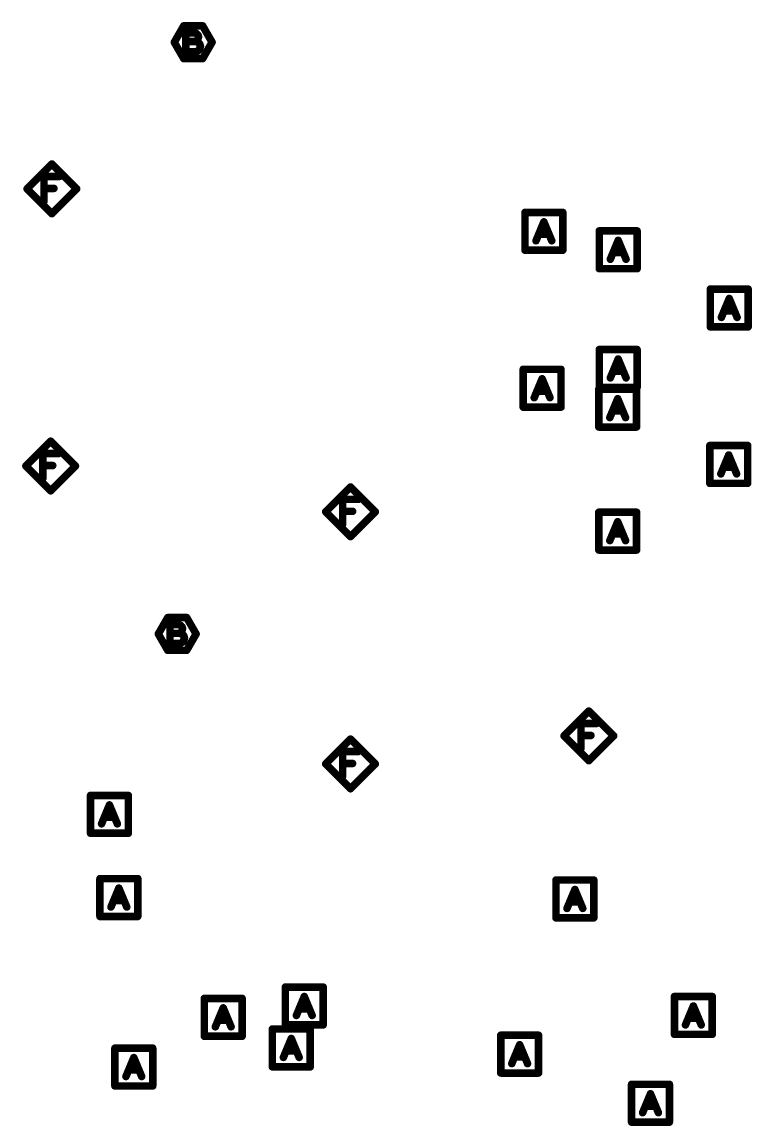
# Model space of a CAD drawing. Extents: x -14.2 to 19.9, y -5.2 to 16.9.
# Drawn here: x 1.835 to 2.414, y 0.941 to 1.816 of the extents above; entities that cross this region are included whole.
import ezdxf

# ---------------------------------------------------------------- set-up
doc = ezdxf.new("R2010")
doc.units = 0
doc.layers.get('0').update_dxf_attribs({"linetype": 'CONTINUOUS'})
doc.layers.add('FAB', color=2, linetype='CONTINUOUS')

# ---------------------------------------------------------------- blocks, each defined once
blk = doc.blocks.new('ROUND_1')
at = {"const_width": 0.003}
blk.add_lwpolyline([(-0.0015, 0, 1), (0.0015, 0, 1)], format="xyb", close=True, dxfattribs=at)

msp = doc.modelspace()

# ---------------------------------------------------------------- linework, layer by layer
at = {"layer": 'FAB', "const_width": 0.006}
for points in [[(1.95528, 1.80018), (1.96278, 1.81317)], [(1.96278, 1.81317), (1.97778, 1.81317)], [(1.97778, 1.81317), (1.98528, 1.80018)], [(1.97128, 1.80768), (1.96453, 1.80768)], [(1.96453, 1.80768), (1.96453, 1.79268)], [(1.97228, 1.80068), (1.96453, 1.80068)], [(1.97303, 1.80693), (1.97128, 1.80768)], [(1.97228, 1.80068), (1.97328, 1.80143)], [(1.97403, 1.80018), (1.97228, 1.80068)], [(1.97403, 1.80593), (1.97303, 1.80693)], [(1.97328, 1.80143), (1.97403, 1.80268)], [(1.97453, 1.80443), (1.97403, 1.80593)], [(1.97403, 1.80268), (1.97453, 1.80443)], [(1.96278, 1.78719), (1.95528, 1.80018)], [(1.96453, 1.79268), (1.97278, 1.79268)], [(1.97278, 1.79268), (1.97453, 1.79368)], [(1.97553, 1.79868), (1.97403, 1.80018)], [(1.97453, 1.79368), (1.97553, 1.79518)], [(1.97603, 1.79693), (1.97553, 1.79868)], [(1.97553, 1.79518), (1.97603, 1.79693)], [(1.98528, 1.80018), (1.97778, 1.78719)], [(1.97778, 1.78719), (1.96278, 1.78719)], [(1.83847, 1.6839), (1.85815, 1.70358)], [(1.85815, 1.70358), (1.87783, 1.6839)], [(1.85191, 1.67406), (1.85191, 1.69376)], [(1.85191, 1.69376), (1.86439, 1.69376)], [(1.85815, 1.66421), (1.83847, 1.6839)], [(1.85979, 1.68424), (1.85191, 1.68424)], [(1.87783, 1.6839), (1.85815, 1.66421)], [(2.2335, 1.63522), (2.2335, 1.66522)], [(2.2335, 1.66522), (2.2635, 1.66522)], [(2.2635, 1.66522), (2.2635, 1.63522)], [(2.24225, 1.64272), (2.2485, 1.65772)], [(2.2485, 1.65772), (2.25475, 1.64272)], [(2.2525, 1.64797), (2.2445, 1.64797)], [(2.29247, 1.62055), (2.29247, 1.65055)], [(2.29247, 1.65055), (2.32247, 1.65055)], [(2.30122, 1.62805), (2.30747, 1.64305)], [(2.30747, 1.64305), (2.31372, 1.62805)], [(2.32247, 1.65055), (2.32247, 1.62055)], [(2.2635, 1.63522), (2.2335, 1.63522)], [(2.31147, 1.6333), (2.30347, 1.6333)], [(2.32247, 1.62055), (2.29247, 1.62055)], [(2.38057, 1.57441), (2.38057, 1.60441)], [(2.38057, 1.60441), (2.41057, 1.60441)], [(2.41057, 1.60441), (2.41057, 1.57441)], [(2.38932, 1.58191), (2.39557, 1.59691)], [(2.39557, 1.59691), (2.40182, 1.58191)], [(2.39957, 1.58716), (2.39157, 1.58716)], [(2.41057, 1.57441), (2.38057, 1.57441)], [(2.29247, 1.52645), (2.29247, 1.55645)], [(2.29247, 1.55645), (2.32247, 1.55645)], [(2.32247, 1.55645), (2.32247, 1.52645)], [(2.30122, 1.53395), (2.30747, 1.54895)], [(2.30747, 1.54895), (2.31372, 1.53395)], [(2.2321, 1.51075), (2.2321, 1.54075)], [(2.2321, 1.54075), (2.2621, 1.54075)], [(2.2621, 1.54075), (2.2621, 1.51075)], [(2.31147, 1.5392), (2.30347, 1.5392)], [(2.24085, 1.51825), (2.2471, 1.53325)], [(2.2471, 1.53325), (2.25335, 1.51825)], [(2.2511, 1.5235), (2.2431, 1.5235)], [(2.29207, 1.49495), (2.29207, 1.52495)], [(2.29207, 1.52495), (2.32207, 1.52495)], [(2.32247, 1.52645), (2.29247, 1.52645)], [(2.32207, 1.52495), (2.32207, 1.49495)], [(2.30082, 1.50245), (2.30707, 1.51745)], [(2.30707, 1.51745), (2.31332, 1.50245)], [(2.2621, 1.51075), (2.2321, 1.51075)], [(2.31107, 1.5077), (2.30307, 1.5077)], [(2.32207, 1.49495), (2.29207, 1.49495)], [(1.83752, 1.46405), (1.8572, 1.48374)], [(1.8572, 1.48374), (1.87688, 1.46405)], [(2.38017, 1.45031), (2.38017, 1.48031)], [(2.38017, 1.48031), (2.41017, 1.48031)], [(2.41017, 1.48031), (2.41017, 1.45031)], [(1.85096, 1.45421), (1.85096, 1.47391)], [(1.85096, 1.47391), (1.86344, 1.47391)], [(2.38892, 1.45781), (2.39517, 1.47281)], [(2.39517, 1.47281), (2.40142, 1.45781)], [(1.8572, 1.44436), (1.83752, 1.46405)], [(1.85884, 1.46439), (1.85096, 1.46439)], [(1.87688, 1.46405), (1.8572, 1.44436)], [(2.39917, 1.46306), (2.39117, 1.46306)], [(2.07542, 1.42775), (2.0951, 1.44744)], [(2.0951, 1.44744), (2.11478, 1.42775)], [(2.41017, 1.45031), (2.38017, 1.45031)], [(2.08886, 1.41791), (2.08886, 1.43761)], [(2.08886, 1.43761), (2.10134, 1.43761)], [(2.0951, 1.40806), (2.07542, 1.42775)], [(2.09674, 1.42809), (2.08886, 1.42809)], [(2.11478, 1.42775), (2.0951, 1.40806)], [(2.29207, 1.39738), (2.29207, 1.42738)], [(2.29207, 1.42738), (2.32207, 1.42738)], [(2.32207, 1.42738), (2.32207, 1.39738)], [(2.30082, 1.40488), (2.30707, 1.41988)], [(2.30707, 1.41988), (2.31332, 1.40488)], [(2.31107, 1.41013), (2.30307, 1.41013)], [(2.32207, 1.39738), (2.29207, 1.39738)], [(1.9426, 1.33085), (1.9501, 1.34384)], [(1.9501, 1.34384), (1.9651, 1.34384)], [(1.9586, 1.33835), (1.95185, 1.33835)], [(1.95185, 1.33835), (1.95185, 1.32335)], [(1.96035, 1.3376), (1.9586, 1.33835)], [(1.96135, 1.3366), (1.96035, 1.3376)], [(1.96185, 1.3351), (1.96135, 1.3366)], [(1.9651, 1.34384), (1.9726, 1.33085)], [(1.9501, 1.31786), (1.9426, 1.33085)], [(1.9596, 1.33135), (1.95185, 1.33135)], [(1.9596, 1.33135), (1.9606, 1.3321)], [(1.96135, 1.33085), (1.9596, 1.33135)], [(1.9606, 1.3321), (1.96135, 1.33335)], [(1.96135, 1.33335), (1.96185, 1.3351)], [(1.96285, 1.32935), (1.96135, 1.33085)], [(1.96335, 1.3276), (1.96285, 1.32935)], [(1.9726, 1.33085), (1.9651, 1.31786)], [(1.95185, 1.32335), (1.9601, 1.32335)], [(1.9601, 1.32335), (1.96185, 1.32435)], [(1.96185, 1.32435), (1.96285, 1.32585)], [(1.96285, 1.32585), (1.96335, 1.3276)], [(1.9651, 1.31786), (1.9501, 1.31786)], [(2.26451, 1.25), (2.2842, 1.26968)], [(2.2842, 1.26968), (2.30389, 1.25)], [(2.27796, 1.24016), (2.27796, 1.25986)], [(2.27796, 1.25986), (2.29044, 1.25986)], [(2.2842, 1.23032), (2.26451, 1.25)], [(2.28584, 1.25034), (2.27796, 1.25034)], [(2.30389, 1.25), (2.2842, 1.23032)], [(2.07542, 1.22775), (2.0951, 1.24744)], [(2.0951, 1.24744), (2.11478, 1.22775)], [(2.08886, 1.21791), (2.08886, 1.23761)], [(2.08886, 1.23761), (2.10134, 1.23761)], [(2.0951, 1.20806), (2.07542, 1.22775)], [(2.09674, 1.22809), (2.08886, 1.22809)], [(2.11478, 1.22775), (2.0951, 1.20806)], [(1.88883, 1.17275), (1.88883, 1.20275)], [(1.88883, 1.20275), (1.91883, 1.20275)], [(1.91883, 1.20275), (1.91883, 1.17275)], [(1.89758, 1.18025), (1.90383, 1.19525)], [(1.90383, 1.19525), (1.91008, 1.18025)], [(1.90783, 1.1855), (1.89983, 1.1855)], [(1.91883, 1.17275), (1.88883, 1.17275)], [(1.8963, 1.10675), (1.8963, 1.13675)], [(1.8963, 1.13675), (1.9263, 1.13675)], [(1.9263, 1.13675), (1.9263, 1.10675)], [(2.2581, 1.10565), (2.2581, 1.13565)], [(2.2581, 1.13565), (2.2881, 1.13565)], [(2.2881, 1.13565), (2.2881, 1.10565)], [(1.90505, 1.11425), (1.9113, 1.12925)], [(1.9113, 1.12925), (1.91755, 1.11425)], [(2.26685, 1.11315), (2.2731, 1.12815)], [(2.2731, 1.12815), (2.27935, 1.11315)], [(1.9153, 1.1195), (1.9073, 1.1195)], [(2.2771, 1.1184), (2.2691, 1.1184)], [(1.9263, 1.10675), (1.8963, 1.10675)], [(2.2881, 1.10565), (2.2581, 1.10565)], [(2.0434, 1.02075), (2.0434, 1.05075)], [(2.0434, 1.05075), (2.0734, 1.05075)], [(2.0734, 1.05075), (2.0734, 1.02075)], [(1.9791, 1.01175), (1.9791, 1.04175)], [(1.9791, 1.04175), (2.0091, 1.04175)], [(2.0091, 1.04175), (2.0091, 1.01175)], [(2.05215, 1.02825), (2.0584, 1.04325)], [(2.0584, 1.04325), (2.06465, 1.02825)], [(2.3521, 1.01327), (2.3521, 1.04327)], [(2.3521, 1.04327), (2.3821, 1.04327)], [(2.3821, 1.04327), (2.3821, 1.01327)], [(1.98785, 1.01925), (1.9941, 1.03425)], [(1.9941, 1.03425), (2.00035, 1.01925)], [(2.0624, 1.0335), (2.0544, 1.0335)], [(2.36085, 1.02077), (2.3671, 1.03577)], [(2.3671, 1.03577), (2.37335, 1.02077)], [(1.9981, 1.0245), (1.9901, 1.0245)], [(2.3711, 1.02602), (2.3631, 1.02602)], [(2.0331, 0.98747), (2.0331, 1.01747)], [(2.0331, 1.01747), (2.0631, 1.01747)], [(2.0734, 1.02075), (2.0434, 1.02075)], [(2.0631, 1.01747), (2.0631, 0.98747)], [(2.3821, 1.01327), (2.3521, 1.01327)], [(2.0091, 1.01175), (1.9791, 1.01175)], [(2.04185, 0.99497), (2.0481, 1.00997)], [(2.0481, 1.00997), (2.05435, 0.99497)], [(2.2143, 0.98255), (2.2143, 1.01255)], [(2.2143, 1.01255), (2.2443, 1.01255)], [(2.22305, 0.99005), (2.2293, 1.00505)], [(2.2293, 1.00505), (2.23555, 0.99005)], [(2.2443, 1.01255), (2.2443, 0.98255)], [(1.90817, 0.97232), (1.90817, 1.00232)], [(1.90817, 1.00232), (1.93817, 1.00232)], [(1.93817, 1.00232), (1.93817, 0.97232)], [(2.0521, 1.00022), (2.0441, 1.00022)], [(2.2333, 0.9953), (2.2253, 0.9953)], [(1.91692, 0.97982), (1.92317, 0.99482)], [(1.92317, 0.99482), (1.92942, 0.97982)], [(2.0631, 0.98747), (2.0331, 0.98747)], [(1.92717, 0.98507), (1.91917, 0.98507)], [(2.2443, 0.98255), (2.2143, 0.98255)], [(1.93817, 0.97232), (1.90817, 0.97232)], [(2.3181, 0.94362), (2.3181, 0.97362)], [(2.3181, 0.97362), (2.3481, 0.97362)], [(2.3481, 0.97362), (2.3481, 0.94362)], [(2.32685, 0.95112), (2.3331, 0.96612)], [(2.3331, 0.96612), (2.33935, 0.95112)], [(2.3371, 0.95637), (2.3291, 0.95637)], [(2.3481, 0.94362), (2.3181, 0.94362)]]:
    msp.add_lwpolyline(points, dxfattribs=at)

# ---------------------------------------------------------------- block references
at = {"layer": 'FAB'}
for p in [(1.96278, 1.81317), (1.96278, 1.81317), (1.97778, 1.81317), (1.97778, 1.81317), (1.96453, 1.80768), (1.96453, 1.80768), (1.96453, 1.80068), (1.97128, 1.80768), (1.97128, 1.80768), (1.97228, 1.80068), (1.97228, 1.80068), (1.97228, 1.80068), (1.97303, 1.80693), (1.97303, 1.80693), (1.97328, 1.80143), (1.97328, 1.80143), (1.97403, 1.80593), (1.97403, 1.80593), (1.97403, 1.80268), (1.97403, 1.80268), (1.97453, 1.80443), (1.97453, 1.80443), (1.95528, 1.80018), (1.95528, 1.80018), (1.96453, 1.79268), (1.96453, 1.79268), (1.97278, 1.79268), (1.97278, 1.79268), (1.97403, 1.80018), (1.97403, 1.80018), (1.97453, 1.79368), (1.97453, 1.79368), (1.97553, 1.79868), (1.97553, 1.79868), (1.97553, 1.79518), (1.97553, 1.79518), (1.97603, 1.79693), (1.97603, 1.79693), (1.98528, 1.80018), (1.98528, 1.80018), (1.96278, 1.78719), (1.96278, 1.78719), (1.97778, 1.78719), (1.97778, 1.78719), (1.85815, 1.70358), (1.85815, 1.70358), (1.85191, 1.69376), (1.85191, 1.69376), (1.86439, 1.69376), (1.83847, 1.6839), (1.83847, 1.6839), (1.85191, 1.68424), (1.85979, 1.68424), (1.87783, 1.6839), (1.87783, 1.6839), (1.85191, 1.67406), (1.85815, 1.66421), (1.85815, 1.66421), (2.2335, 1.66522), (2.2335, 1.66522), (2.2635, 1.66522), (2.2635, 1.66522), (2.2485, 1.65772), (2.2485, 1.65772), (2.2445, 1.64797), (2.2525, 1.64797), (2.29247, 1.65055), (2.29247, 1.65055), (2.30747, 1.64305), (2.30747, 1.64305), (2.32247, 1.65055), (2.32247, 1.65055), (2.2335, 1.63522), (2.2335, 1.63522), (2.24225, 1.64272), (2.25475, 1.64272), (2.2635, 1.63522), (2.2635, 1.63522), (2.30122, 1.62805), (2.30347, 1.6333), (2.31147, 1.6333), (2.31372, 1.62805), (2.29247, 1.62055), (2.29247, 1.62055), (2.32247, 1.62055), (2.32247, 1.62055), (2.38057, 1.60441), (2.38057, 1.60441), (2.41057, 1.60441), (2.41057, 1.60441), (2.39557, 1.59691), (2.39557, 1.59691), (2.38932, 1.58191), (2.39157, 1.58716), (2.39957, 1.58716), (2.40182, 1.58191), (2.38057, 1.57441), (2.38057, 1.57441), (2.41057, 1.57441), (2.41057, 1.57441), (2.29247, 1.55645), (2.29247, 1.55645), (2.32247, 1.55645), (2.32247, 1.55645), (2.30747, 1.54895), (2.30747, 1.54895), (2.2321, 1.54075), (2.2321, 1.54075), (2.2621, 1.54075), (2.2621, 1.54075), (2.30347, 1.5392), (2.31147, 1.5392), (2.2471, 1.53325), (2.2471, 1.53325), (2.30122, 1.53395), (2.31372, 1.53395), (2.2431, 1.5235), (2.2511, 1.5235), (2.29207, 1.52495), (2.29207, 1.52495), (2.29247, 1.52645), (2.29247, 1.52645), (2.32207, 1.52495), (2.32207, 1.52495), (2.32247, 1.52645), (2.32247, 1.52645), (2.24085, 1.51825), (2.25335, 1.51825), (2.30707, 1.51745), (2.30707, 1.51745), (2.2321, 1.51075), (2.2321, 1.51075), (2.2621, 1.51075), (2.2621, 1.51075), (2.30307, 1.5077), (2.31107, 1.5077), (2.29207, 1.49495), (2.29207, 1.49495), (2.30082, 1.50245), (2.31332, 1.50245), (2.32207, 1.49495), (2.32207, 1.49495), (1.8572, 1.48374), (1.8572, 1.48374), (2.38017, 1.48031), (2.38017, 1.48031), (2.41017, 1.48031), (2.41017, 1.48031), (1.85096, 1.47391), (1.85096, 1.47391), (1.86344, 1.47391), (2.39517, 1.47281), (2.39517, 1.47281), (1.83752, 1.46405), (1.83752, 1.46405), (1.85096, 1.46439), (1.85884, 1.46439), (1.87688, 1.46405), (1.87688, 1.46405), (2.39117, 1.46306), (2.39917, 1.46306), (1.85096, 1.45421), (2.38892, 1.45781), (2.40142, 1.45781), (1.8572, 1.44436), (1.8572, 1.44436), (2.0951, 1.44744), (2.0951, 1.44744), (2.38017, 1.45031), (2.38017, 1.45031), (2.41017, 1.45031), (2.41017, 1.45031), (2.08886, 1.43761), (2.08886, 1.43761), (2.10134, 1.43761), (2.07542, 1.42775), (2.07542, 1.42775), (2.08886, 1.42809), (2.09674, 1.42809), (2.11478, 1.42775), (2.11478, 1.42775), (2.29207, 1.42738), (2.29207, 1.42738), (2.32207, 1.42738), (2.32207, 1.42738), (2.08886, 1.41791), (2.30707, 1.41988), (2.30707, 1.41988), (2.0951, 1.40806), (2.0951, 1.40806), (2.30307, 1.41013), (2.31107, 1.41013), (2.30082, 1.40488), (2.31332, 1.40488), (2.29207, 1.39738), (2.29207, 1.39738), (2.32207, 1.39738), (2.32207, 1.39738), (1.9501, 1.34384), (1.9501, 1.34384), (1.95185, 1.33835), (1.95185, 1.33835), (1.9586, 1.33835), (1.9586, 1.33835), (1.96035, 1.3376), (1.96035, 1.3376), (1.96135, 1.3366), (1.96135, 1.3366), (1.9651, 1.34384), (1.9651, 1.34384), (1.9426, 1.33085), (1.9426, 1.33085), (1.95185, 1.33135), (1.9596, 1.33135), (1.9596, 1.33135), (1.9596, 1.33135), (1.9606, 1.3321), (1.9606, 1.3321), (1.96135, 1.33335), (1.96135, 1.33335), (1.96135, 1.33085), (1.96135, 1.33085), (1.96185, 1.3351), (1.96185, 1.3351), (1.96285, 1.32935), (1.96285, 1.32935), (1.9726, 1.33085), (1.9726, 1.33085), (1.95185, 1.32335), (1.95185, 1.32335), (1.9601, 1.32335), (1.9601, 1.32335), (1.96185, 1.32435), (1.96185, 1.32435), (1.96285, 1.32585), (1.96285, 1.32585), (1.96335, 1.3276), (1.96335, 1.3276), (1.9501, 1.31786), (1.9501, 1.31786), (1.9651, 1.31786), (1.9651, 1.31786), (2.2842, 1.26968), (2.2842, 1.26968), (2.27796, 1.25986), (2.27796, 1.25986), (2.29044, 1.25986), (2.26451, 1.25), (2.26451, 1.25), (2.27796, 1.25034), (2.28584, 1.25034), (2.30389, 1.25), (2.30389, 1.25), (2.0951, 1.24744), (2.0951, 1.24744), (2.08886, 1.23761), (2.08886, 1.23761), (2.10134, 1.23761), (2.27796, 1.24016), (2.07542, 1.22775), (2.07542, 1.22775), (2.08886, 1.22809), (2.09674, 1.22809), (2.11478, 1.22775), (2.11478, 1.22775), (2.2842, 1.23032), (2.2842, 1.23032), (2.08886, 1.21791), (2.0951, 1.20806), (2.0951, 1.20806), (1.88883, 1.20275), (1.88883, 1.20275), (1.91883, 1.20275), (1.91883, 1.20275), (1.90383, 1.19525), (1.90383, 1.19525), (1.89758, 1.18025), (1.89983, 1.1855), (1.90783, 1.1855), (1.91008, 1.18025), (1.88883, 1.17275), (1.88883, 1.17275), (1.91883, 1.17275), (1.91883, 1.17275), (1.8963, 1.13675), (1.8963, 1.13675), (1.9263, 1.13675), (1.9263, 1.13675), (2.2581, 1.13565), (2.2581, 1.13565), (2.2881, 1.13565), (2.2881, 1.13565), (1.9113, 1.12925), (1.9113, 1.12925), (2.2731, 1.12815), (2.2731, 1.12815), (1.9073, 1.1195), (1.9153, 1.1195), (2.2691, 1.1184), (2.2771, 1.1184), (1.90505, 1.11425), (1.91755, 1.11425), (2.26685, 1.11315), (2.27935, 1.11315), (1.8963, 1.10675), (1.8963, 1.10675), (1.9263, 1.10675), (1.9263, 1.10675), (2.2581, 1.10565), (2.2581, 1.10565), (2.2881, 1.10565), (2.2881, 1.10565), (2.0434, 1.05075), (2.0434, 1.05075), (2.0734, 1.05075), (2.0734, 1.05075), (1.9791, 1.04175), (1.9791, 1.04175), (2.0091, 1.04175), (2.0091, 1.04175), (2.0584, 1.04325), (2.0584, 1.04325), (2.3521, 1.04327), (2.3521, 1.04327), (2.3821, 1.04327), (2.3821, 1.04327), (1.9941, 1.03425), (1.9941, 1.03425), (2.0544, 1.0335), (2.0624, 1.0335), (2.3671, 1.03577), (2.3671, 1.03577), (1.9901, 1.0245), (1.9981, 1.0245), (2.05215, 1.02825), (2.06465, 1.02825), (2.3631, 1.02602), (2.3711, 1.02602), (1.98785, 1.01925), (2.00035, 1.01925), (2.0331, 1.01747), (2.0331, 1.01747), (2.0434, 1.02075), (2.0434, 1.02075), (2.0631, 1.01747), (2.0631, 1.01747), (2.0734, 1.02075), (2.0734, 1.02075), (2.3521, 1.01327), (2.3521, 1.01327), (2.36085, 1.02077), (2.37335, 1.02077), (2.3821, 1.01327), (2.3821, 1.01327), (1.9791, 1.01175), (1.9791, 1.01175), (2.0091, 1.01175), (2.0091, 1.01175), (2.0481, 1.00997), (2.0481, 1.00997), (2.2143, 1.01255), (2.2143, 1.01255), (2.2293, 1.00505), (2.2293, 1.00505), (2.2443, 1.01255), (2.2443, 1.01255), (1.90817, 1.00232), (1.90817, 1.00232), (1.93817, 1.00232), (1.93817, 1.00232), (2.0441, 1.00022), (2.0521, 1.00022), (2.2253, 0.9953), (2.2333, 0.9953), (1.92317, 0.99482), (1.92317, 0.99482), (2.0331, 0.98747), (2.0331, 0.98747), (2.04185, 0.99497), (2.05435, 0.99497), (2.0631, 0.98747), (2.0631, 0.98747), (2.22305, 0.99005), (2.23555, 0.99005), (1.91692, 0.97982), (1.91917, 0.98507), (1.92717, 0.98507), (1.92942, 0.97982), (2.2143, 0.98255), (2.2143, 0.98255), (2.2443, 0.98255), (2.2443, 0.98255), (1.90817, 0.97232), (1.90817, 0.97232), (1.93817, 0.97232), (1.93817, 0.97232), (2.3181, 0.97362), (2.3181, 0.97362), (2.3481, 0.97362), (2.3481, 0.97362), (2.3331, 0.96612), (2.3331, 0.96612), (2.3291, 0.95637), (2.3371, 0.95637), (2.3181, 0.94362), (2.3181, 0.94362), (2.32685, 0.95112), (2.33935, 0.95112), (2.3481, 0.94362), (2.3481, 0.94362)]:
    msp.add_blockref('ROUND_1', p, dxfattribs=at)

doc.saveas('drawing.dxf')
